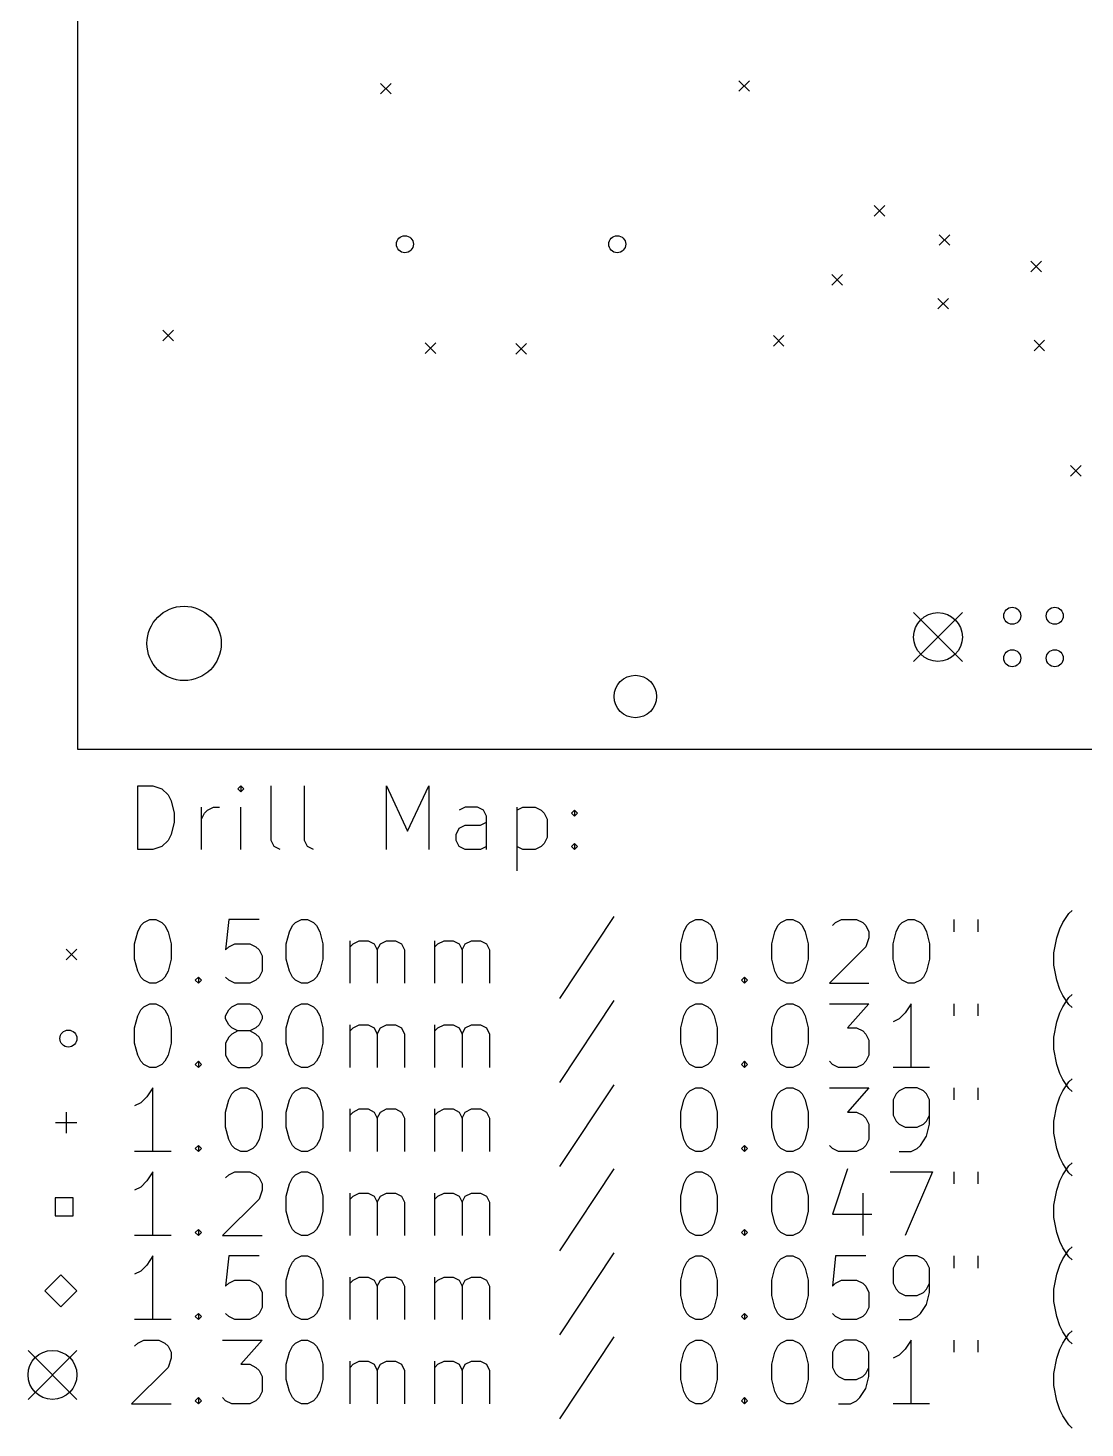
# Model space of a CAD drawing. Extents: x 31 to 133, y -167 to -35.
# Drawn here: x 30.9 to 80.7, y -167 to -101.1 of the extents above; entities that cross this region are included whole.
import ezdxf

# ---------------------------------------------------------------- set-up
doc = ezdxf.new("R2010")
doc.units = 0
doc.layers.add('BLACK', color=7, linetype='CONTINUOUS')

msp = doc.modelspace()

# ---------------------------------------------------------------- linework, layer by layer
at = {"layer": 'BLACK', "linetype": 'CONTINUOUS'}
for p, q in [((33.298, -135.05), (33.298, -35.05)), ((47.548, -103.675), (48.048, -104.175)), ((48.048, -103.675), (47.548, -104.175)), ((64.423, -103.55), (64.923, -104.05)), ((64.923, -103.55), (64.423, -104.05)), ((70.798, -109.425), (71.298, -109.925)), ((71.298, -109.425), (70.798, -109.925)), ((73.861, -110.803), (74.361, -111.303)), ((74.361, -110.803), (73.861, -111.303)), ((78.173, -112.05), (78.673, -112.55)), ((78.673, -112.05), (78.173, -112.55)), ((68.798, -112.675), (69.298, -113.175)), ((69.298, -112.675), (68.798, -113.175)), ((73.798, -113.8), (74.298, -114.3)), ((74.298, -113.8), (73.798, -114.3)), ((37.298, -115.3), (37.798, -115.8)), ((37.798, -115.3), (37.298, -115.8)), ((49.648, -115.9), (50.148, -116.4)), ((50.148, -115.9), (49.648, -116.4)), ((53.923, -115.925), (54.423, -116.425)), ((54.423, -115.925), (53.923, -116.425)), ((66.048, -115.55), (66.548, -116.05)), ((66.548, -115.55), (66.048, -116.05)), ((78.323, -115.775), (78.823, -116.275)), ((78.823, -115.775), (78.323, -116.275)), ((80.048, -121.675), (80.548, -122.175)), ((80.548, -121.675), (80.048, -122.175)), ((72.648, -128.6), (74.948, -130.9)), ((74.948, -128.6), (72.648, -130.9)), ((133.298, -135.05), (33.298, -135.05)), ((36.1123, -139.757), (36.1123, -136.757)), ((36.1123, -136.757), (36.8266, -136.757)), ((36.8266, -136.757), (37.2551, -136.9)), ((37.2551, -136.9), (37.5409, -137.186)), ((40.9694, -136.757), (40.8266, -136.9)), ((40.8266, -136.9), (40.9694, -137.043)), ((41.1123, -136.9), (40.9694, -136.757)), ((40.9694, -136.757), (40.9694, -137.043)), ((40.9694, -137.043), (41.1123, -136.9)), ((42.398, -139.329), (42.398, -136.757)), ((43.9694, -139.329), (43.9694, -136.757)), ((47.8266, -139.757), (47.8266, -136.757)), ((47.8266, -136.757), (48.8266, -138.9)), ((48.8266, -138.9), (49.8266, -136.757)), ((49.8266, -136.757), (49.8266, -139.757)), ((37.5409, -137.186), (37.6837, -137.471)), ((37.6837, -137.471), (37.8266, -138.043)), ((39.1123, -139.757), (39.1123, -137.757)), ((39.398, -137.9), (39.6837, -137.757)), ((39.6837, -137.757), (39.9694, -137.757)), ((40.9694, -139.757), (40.9694, -137.757)), ((51.5409, -137.757), (51.2551, -137.9)), ((52.1123, -137.757), (51.5409, -137.757)), ((52.398, -137.9), (52.1123, -137.757)), ((53.9694, -137.757), (53.9694, -140.757)), ((53.9694, -137.9), (54.2551, -137.757)), ((54.2551, -137.757), (54.8266, -137.757)), ((54.8266, -137.757), (55.1123, -137.9)), ((37.8266, -138.043), (37.8266, -138.471)), ((39.1123, -138.329), (39.2551, -138.043)), ((39.2551, -138.043), (39.398, -137.9)), ((52.5409, -138.186), (52.398, -137.9)), ((52.5409, -139.757), (52.5409, -138.186)), ((55.1123, -137.9), (55.2551, -138.043)), ((55.2551, -138.043), (55.398, -138.329)), ((55.398, -138.329), (55.398, -139.186)), ((56.5409, -138.043), (56.6837, -137.9)), ((56.6837, -138.186), (56.5409, -138.043)), ((56.6837, -137.9), (56.8266, -138.043)), ((56.6837, -137.9), (56.6837, -138.186)), ((56.8266, -138.043), (56.6837, -138.186)), ((37.6837, -139.043), (37.5409, -139.329)), ((37.8266, -138.471), (37.6837, -139.043)), ((51.1123, -139.043), (51.2551, -138.757)), ((51.1123, -139.329), (51.1123, -139.043)), ((51.2551, -138.757), (51.5409, -138.614)), ((51.5409, -138.614), (52.2551, -138.614)), ((52.2551, -138.614), (52.5409, -138.471)), ((36.8266, -139.757), (36.1123, -139.757)), ((37.2551, -139.614), (36.8266, -139.757)), ((37.5409, -139.329), (37.2551, -139.614)), ((42.5409, -139.614), (42.398, -139.329)), ((42.8266, -139.757), (42.5409, -139.614)), ((44.1123, -139.614), (43.9694, -139.329)), ((44.398, -139.757), (44.1123, -139.614)), ((51.2551, -139.614), (51.1123, -139.329)), ((51.5409, -139.757), (51.2551, -139.614)), ((52.2551, -139.757), (51.5409, -139.757)), ((52.5409, -139.614), (52.2551, -139.757)), ((54.2551, -139.757), (53.9694, -139.614)), ((54.8266, -139.757), (54.2551, -139.757)), ((55.1123, -139.614), (54.8266, -139.757)), ((55.2551, -139.471), (55.1123, -139.614)), ((55.398, -139.186), (55.2551, -139.471)), ((56.5409, -139.614), (56.6837, -139.471)), ((56.6837, -139.757), (56.5409, -139.614)), ((56.6837, -139.471), (56.8266, -139.614)), ((56.6837, -139.471), (56.6837, -139.757)), ((56.8266, -139.614), (56.6837, -139.757)), ((36.398, -143.2), (36.6837, -143.057)), ((36.6837, -143.057), (36.9694, -143.057)), ((36.9694, -143.057), (37.2551, -143.2)), ((40.398, -143.057), (40.2551, -144.486)), ((41.8266, -143.057), (40.398, -143.057)), ((43.5409, -143.2), (43.8266, -143.057)), ((43.8266, -143.057), (44.1123, -143.057)), ((44.1123, -143.057), (44.398, -143.2)), ((58.5409, -142.914), (55.9694, -146.771)), ((62.1123, -143.2), (62.398, -143.057)), ((62.398, -143.057), (62.6837, -143.057)), ((62.6837, -143.057), (62.9694, -143.2)), ((66.398, -143.2), (66.6837, -143.057)), ((66.6837, -143.057), (66.9694, -143.057)), ((66.9694, -143.057), (67.2551, -143.2)), ((68.9694, -143.2), (69.2551, -143.057)), ((69.2551, -143.057), (69.9694, -143.057)), ((69.9694, -143.057), (70.2551, -143.2)), ((72.1123, -143.2), (72.398, -143.057)), ((72.398, -143.057), (72.6837, -143.057)), ((72.6837, -143.057), (72.9694, -143.2)), ((74.5409, -143.057), (74.5409, -143.629)), ((75.6837, -143.057), (75.6837, -143.629)), ((79.6837, -143.2), (79.9694, -142.771)), ((79.9694, -142.771), (80.1123, -142.629)), ((35.9694, -144.2), (36.1123, -143.629)), ((36.1123, -143.629), (36.2551, -143.343)), ((36.2551, -143.343), (36.398, -143.2)), ((37.2551, -143.2), (37.398, -143.343)), ((37.398, -143.343), (37.5409, -143.629)), ((37.5409, -143.629), (37.6837, -144.2)), ((43.1123, -144.2), (43.2551, -143.629)), ((43.2551, -143.629), (43.398, -143.343)), ((43.398, -143.343), (43.5409, -143.2)), ((44.398, -143.2), (44.5409, -143.343)), ((44.5409, -143.343), (44.6837, -143.629)), ((44.6837, -143.629), (44.8266, -144.2)), ((61.6837, -144.2), (61.8266, -143.629)), ((61.8266, -143.629), (61.9694, -143.343)), ((61.9694, -143.343), (62.1123, -143.2)), ((62.9694, -143.2), (63.1123, -143.343)), ((63.1123, -143.343), (63.2551, -143.629)), ((63.2551, -143.629), (63.398, -144.2)), ((65.9694, -144.2), (66.1123, -143.629)), ((66.1123, -143.629), (66.2551, -143.343)), ((66.2551, -143.343), (66.398, -143.2)), ((67.2551, -143.2), (67.398, -143.343)), ((67.398, -143.343), (67.5409, -143.629)), ((67.5409, -143.629), (67.6837, -144.2)), ((68.8266, -143.343), (68.9694, -143.2)), ((70.2551, -143.2), (70.398, -143.343)), ((70.398, -143.343), (70.5409, -143.629)), ((70.5409, -143.629), (70.5409, -143.914)), ((71.6837, -144.2), (71.8266, -143.629)), ((71.8266, -143.629), (71.9694, -143.343)), ((71.9694, -143.343), (72.1123, -143.2)), ((72.9694, -143.2), (73.1123, -143.343)), ((73.1123, -143.343), (73.2551, -143.629)), ((73.2551, -143.629), (73.398, -144.2)), ((79.398, -143.914), (79.5409, -143.486)), ((79.5409, -143.486), (79.6837, -143.2)), ((35.9694, -144.914), (35.9694, -144.2)), ((37.6837, -144.2), (37.6837, -144.914)), ((40.2551, -144.486), (40.398, -144.343)), ((40.398, -144.343), (40.6837, -144.2)), ((40.6837, -144.2), (41.398, -144.2)), ((41.398, -144.2), (41.6837, -144.343)), ((41.6837, -144.343), (41.8266, -144.486)), ((43.1123, -144.914), (43.1123, -144.2)), ((44.8266, -144.2), (44.8266, -144.914)), ((46.1123, -146.057), (46.1123, -144.057)), ((46.1123, -144.343), (46.2551, -144.2)), ((46.2551, -144.2), (46.5409, -144.057)), ((46.5409, -144.057), (46.9694, -144.057)), ((46.9694, -144.057), (47.2551, -144.2)), ((47.2551, -144.2), (47.398, -144.486)), ((47.398, -144.486), (47.5409, -144.2)), ((47.5409, -144.2), (47.8266, -144.057)), ((47.8266, -144.057), (48.2551, -144.057)), ((48.2551, -144.057), (48.5409, -144.2)), ((48.5409, -144.2), (48.6837, -144.486)), ((50.1123, -146.057), (50.1123, -144.057)), ((50.1123, -144.343), (50.2551, -144.2)), ((50.2551, -144.2), (50.5409, -144.057)), ((50.5409, -144.057), (50.9694, -144.057)), ((50.9694, -144.057), (51.2551, -144.2)), ((51.2551, -144.2), (51.398, -144.486)), ((51.398, -144.486), (51.5409, -144.2)), ((51.5409, -144.2), (51.8266, -144.057)), ((51.8266, -144.057), (52.2551, -144.057)), ((52.2551, -144.057), (52.5409, -144.2)), ((52.5409, -144.2), (52.6837, -144.486)), ((61.6837, -144.914), (61.6837, -144.2)), ((63.398, -144.2), (63.398, -144.914)), ((65.9694, -144.914), (65.9694, -144.2)), ((67.6837, -144.2), (67.6837, -144.914)), ((70.398, -144.343), (68.6837, -146.057)), ((70.5409, -143.914), (70.398, -144.343)), ((71.6837, -144.914), (71.6837, -144.2)), ((73.398, -144.2), (73.398, -144.914)), ((79.2551, -144.629), (79.398, -143.914)), ((32.748, -144.45), (33.248, -144.95)), ((33.248, -144.45), (32.748, -144.95)), ((36.1123, -145.486), (35.9694, -144.914)), ((37.6837, -144.914), (37.5409, -145.486)), ((41.8266, -144.486), (41.9694, -144.771)), ((41.9694, -144.771), (41.9694, -145.486)), ((43.2551, -145.486), (43.1123, -144.914)), ((44.8266, -144.914), (44.6837, -145.486)), ((47.398, -144.486), (47.398, -146.057)), ((48.6837, -144.486), (48.6837, -146.057)), ((51.398, -144.486), (51.398, -146.057)), ((52.6837, -144.486), (52.6837, -146.057)), ((61.8266, -145.486), (61.6837, -144.914)), ((63.398, -144.914), (63.2551, -145.486)), ((66.1123, -145.486), (65.9694, -144.914)), ((67.6837, -144.914), (67.5409, -145.486)), ((71.8266, -145.486), (71.6837, -144.914)), ((73.398, -144.914), (73.2551, -145.486)), ((79.2551, -145.2), (79.2551, -144.629)), ((36.2551, -145.771), (36.1123, -145.486)), ((37.5409, -145.486), (37.398, -145.771)), ((41.9694, -145.486), (41.8266, -145.771)), ((43.398, -145.771), (43.2551, -145.486)), ((44.6837, -145.486), (44.5409, -145.771)), ((61.9694, -145.771), (61.8266, -145.486)), ((63.2551, -145.486), (63.1123, -145.771)), ((66.2551, -145.771), (66.1123, -145.486)), ((67.5409, -145.486), (67.398, -145.771)), ((71.9694, -145.771), (71.8266, -145.486)), ((73.2551, -145.486), (73.1123, -145.771)), ((79.398, -145.914), (79.2551, -145.2)), ((36.398, -145.914), (36.2551, -145.771)), ((36.6837, -146.057), (36.398, -145.914)), ((36.9694, -146.057), (36.6837, -146.057)), ((37.2551, -145.914), (36.9694, -146.057)), ((37.398, -145.771), (37.2551, -145.914)), ((38.8266, -145.914), (38.9694, -145.771)), ((38.9694, -146.057), (38.8266, -145.914)), ((38.9694, -145.771), (39.1123, -145.914)), ((38.9694, -145.771), (38.9694, -146.057)), ((39.1123, -145.914), (38.9694, -146.057)), ((40.398, -145.914), (40.2551, -145.771)), ((40.6837, -146.057), (40.398, -145.914)), ((41.398, -146.057), (40.6837, -146.057)), ((41.6837, -145.914), (41.398, -146.057)), ((41.8266, -145.771), (41.6837, -145.914)), ((43.5409, -145.914), (43.398, -145.771)), ((43.8266, -146.057), (43.5409, -145.914)), ((44.1123, -146.057), (43.8266, -146.057)), ((44.398, -145.914), (44.1123, -146.057)), ((44.5409, -145.771), (44.398, -145.914)), ((62.1123, -145.914), (61.9694, -145.771)), ((62.398, -146.057), (62.1123, -145.914)), ((62.6837, -146.057), (62.398, -146.057)), ((62.9694, -145.914), (62.6837, -146.057)), ((63.1123, -145.771), (62.9694, -145.914)), ((64.5409, -145.914), (64.6837, -145.771)), ((64.6837, -146.057), (64.5409, -145.914)), ((64.6837, -145.771), (64.8266, -145.914)), ((64.6837, -145.771), (64.6837, -146.057)), ((64.8266, -145.914), (64.6837, -146.057)), ((66.398, -145.914), (66.2551, -145.771)), ((66.6837, -146.057), (66.398, -145.914)), ((66.9694, -146.057), (66.6837, -146.057)), ((67.2551, -145.914), (66.9694, -146.057)), ((67.398, -145.771), (67.2551, -145.914)), ((68.6837, -146.057), (70.5409, -146.057)), ((72.1123, -145.914), (71.9694, -145.771)), ((72.398, -146.057), (72.1123, -145.914)), ((72.6837, -146.057), (72.398, -146.057)), ((72.9694, -145.914), (72.6837, -146.057)), ((73.1123, -145.771), (72.9694, -145.914)), ((79.5409, -146.343), (79.398, -145.914)), ((79.6837, -146.629), (79.5409, -146.343)), ((36.398, -147.16), (36.6837, -147.017)), ((36.6837, -147.017), (36.9694, -147.017)), ((36.9694, -147.017), (37.2551, -147.16)), ((40.5409, -147.16), (40.8266, -147.017)), ((40.8266, -147.017), (41.398, -147.017)), ((41.398, -147.017), (41.6837, -147.16)), ((43.5409, -147.16), (43.8266, -147.017)), ((43.8266, -147.017), (44.1123, -147.017)), ((44.1123, -147.017), (44.398, -147.16)), ((58.5409, -146.874), (55.9694, -150.731)), ((62.1123, -147.16), (62.398, -147.017)), ((62.398, -147.017), (62.6837, -147.017)), ((62.6837, -147.017), (62.9694, -147.16)), ((66.398, -147.16), (66.6837, -147.017)), ((66.6837, -147.017), (66.9694, -147.017)), ((66.9694, -147.017), (67.2551, -147.16)), ((68.6837, -147.017), (70.5409, -147.017)), ((70.5409, -147.017), (69.5409, -148.16)), ((72.5409, -147.017), (72.2551, -147.446)), ((72.5409, -150.017), (72.5409, -147.017)), ((74.5409, -147.017), (74.5409, -147.589)), ((75.6837, -147.017), (75.6837, -147.589)), ((79.9694, -147.057), (79.6837, -146.629)), ((79.6837, -147.16), (79.9694, -146.731)), ((79.9694, -146.731), (80.1123, -146.589)), ((35.9694, -148.16), (36.1123, -147.589)), ((36.1123, -147.589), (36.2551, -147.303)), ((36.2551, -147.303), (36.398, -147.16)), ((37.2551, -147.16), (37.398, -147.303)), ((37.398, -147.303), (37.5409, -147.589)), ((37.5409, -147.589), (37.6837, -148.16)), ((40.2551, -147.589), (40.398, -147.303)), ((40.2551, -147.731), (40.2551, -147.589)), ((40.398, -147.303), (40.5409, -147.16)), ((41.6837, -147.16), (41.8266, -147.303)), ((41.8266, -147.303), (41.9694, -147.589)), ((41.9694, -147.589), (41.9694, -147.731)), ((43.1123, -148.16), (43.2551, -147.589)), ((43.2551, -147.589), (43.398, -147.303)), ((43.398, -147.303), (43.5409, -147.16)), ((44.398, -147.16), (44.5409, -147.303)), ((44.5409, -147.303), (44.6837, -147.589)), ((44.6837, -147.589), (44.8266, -148.16)), ((61.6837, -148.16), (61.8266, -147.589)), ((61.8266, -147.589), (61.9694, -147.303)), ((61.9694, -147.303), (62.1123, -147.16)), ((62.9694, -147.16), (63.1123, -147.303)), ((63.1123, -147.303), (63.2551, -147.589)), ((63.2551, -147.589), (63.398, -148.16)), ((65.9694, -148.16), (66.1123, -147.589)), ((66.1123, -147.589), (66.2551, -147.303)), ((66.2551, -147.303), (66.398, -147.16)), ((67.2551, -147.16), (67.398, -147.303)), ((67.398, -147.303), (67.5409, -147.589)), ((67.5409, -147.589), (67.6837, -148.16)), ((72.2551, -147.446), (71.9694, -147.731)), ((79.398, -147.874), (79.5409, -147.446)), ((79.5409, -147.446), (79.6837, -147.16)), ((80.1123, -147.2), (79.9694, -147.057)), ((35.9694, -148.874), (35.9694, -148.16)), ((37.6837, -148.16), (37.6837, -148.874)), ((40.398, -148.017), (40.2551, -147.731)), ((40.5409, -148.16), (40.398, -148.017)), ((40.8266, -148.303), (40.5409, -148.16)), ((40.8266, -148.303), (40.5409, -148.446)), ((41.398, -148.303), (40.8266, -148.303)), ((41.6837, -148.16), (41.398, -148.303)), ((41.6837, -148.446), (41.398, -148.303)), ((41.8266, -148.017), (41.6837, -148.16)), ((41.9694, -147.731), (41.8266, -148.017)), ((43.1123, -148.874), (43.1123, -148.16)), ((44.8266, -148.16), (44.8266, -148.874)), ((46.1123, -150.017), (46.1123, -148.017)), ((46.1123, -148.303), (46.2551, -148.16)), ((46.2551, -148.16), (46.5409, -148.017)), ((46.5409, -148.017), (46.9694, -148.017)), ((46.9694, -148.017), (47.2551, -148.16)), ((47.2551, -148.16), (47.398, -148.446)), ((47.398, -148.446), (47.5409, -148.16)), ((47.5409, -148.16), (47.8266, -148.017)), ((47.8266, -148.017), (48.2551, -148.017)), ((48.2551, -148.017), (48.5409, -148.16)), ((48.5409, -148.16), (48.6837, -148.446)), ((50.1123, -150.017), (50.1123, -148.017)), ((50.1123, -148.303), (50.2551, -148.16)), ((50.2551, -148.16), (50.5409, -148.017)), ((50.5409, -148.017), (50.9694, -148.017)), ((50.9694, -148.017), (51.2551, -148.16)), ((51.2551, -148.16), (51.398, -148.446)), ((51.398, -148.446), (51.5409, -148.16)), ((51.5409, -148.16), (51.8266, -148.017)), ((51.8266, -148.017), (52.2551, -148.017)), ((52.2551, -148.017), (52.5409, -148.16)), ((52.5409, -148.16), (52.6837, -148.446)), ((61.6837, -148.874), (61.6837, -148.16)), ((63.398, -148.16), (63.398, -148.874)), ((65.9694, -148.874), (65.9694, -148.16)), ((67.6837, -148.16), (67.6837, -148.874)), ((69.5409, -148.16), (69.9694, -148.16)), ((69.9694, -148.16), (70.2551, -148.303)), ((70.2551, -148.303), (70.398, -148.446)), ((71.9694, -147.731), (71.6837, -147.874)), ((79.2551, -148.589), (79.398, -147.874)), ((36.1123, -149.446), (35.9694, -148.874)), ((37.6837, -148.874), (37.5409, -149.446)), ((40.398, -148.589), (40.2551, -148.874)), ((40.2551, -148.874), (40.2551, -149.446)), ((40.5409, -148.446), (40.398, -148.589)), ((41.8266, -148.589), (41.6837, -148.446)), ((41.9694, -148.874), (41.8266, -148.589)), ((41.9694, -149.446), (41.9694, -148.874)), ((43.2551, -149.446), (43.1123, -148.874)), ((44.8266, -148.874), (44.6837, -149.446)), ((47.398, -148.446), (47.398, -150.017)), ((48.6837, -148.446), (48.6837, -150.017)), ((51.398, -148.446), (51.398, -150.017)), ((52.6837, -148.446), (52.6837, -150.017)), ((61.8266, -149.446), (61.6837, -148.874)), ((63.398, -148.874), (63.2551, -149.446)), ((66.1123, -149.446), (65.9694, -148.874)), ((67.6837, -148.874), (67.5409, -149.446)), ((70.398, -148.446), (70.5409, -148.731)), ((70.5409, -148.731), (70.5409, -149.446)), ((79.2551, -149.16), (79.2551, -148.589)), ((36.2551, -149.731), (36.1123, -149.446)), ((37.5409, -149.446), (37.398, -149.731)), ((40.2551, -149.446), (40.398, -149.731)), ((41.8266, -149.731), (41.9694, -149.446)), ((43.398, -149.731), (43.2551, -149.446)), ((44.6837, -149.446), (44.5409, -149.731)), ((61.9694, -149.731), (61.8266, -149.446)), ((63.2551, -149.446), (63.1123, -149.731)), ((66.2551, -149.731), (66.1123, -149.446)), ((67.5409, -149.446), (67.398, -149.731)), ((70.5409, -149.446), (70.398, -149.731)), ((79.398, -149.874), (79.2551, -149.16)), ((36.398, -149.874), (36.2551, -149.731)), ((36.6837, -150.017), (36.398, -149.874)), ((36.9694, -150.017), (36.6837, -150.017)), ((37.2551, -149.874), (36.9694, -150.017)), ((37.398, -149.731), (37.2551, -149.874)), ((38.8266, -149.874), (38.9694, -149.731)), ((38.9694, -150.017), (38.8266, -149.874)), ((38.9694, -149.731), (39.1123, -149.874)), ((38.9694, -149.731), (38.9694, -150.017)), ((39.1123, -149.874), (38.9694, -150.017)), ((40.398, -149.731), (40.5409, -149.874)), ((40.5409, -149.874), (40.8266, -150.017)), ((40.8266, -150.017), (41.398, -150.017)), ((41.398, -150.017), (41.6837, -149.874)), ((41.6837, -149.874), (41.8266, -149.731)), ((43.5409, -149.874), (43.398, -149.731)), ((43.8266, -150.017), (43.5409, -149.874)), ((44.1123, -150.017), (43.8266, -150.017)), ((44.398, -149.874), (44.1123, -150.017)), ((44.5409, -149.731), (44.398, -149.874)), ((62.1123, -149.874), (61.9694, -149.731)), ((62.398, -150.017), (62.1123, -149.874)), ((62.6837, -150.017), (62.398, -150.017)), ((62.9694, -149.874), (62.6837, -150.017)), ((63.1123, -149.731), (62.9694, -149.874)), ((64.5409, -149.874), (64.6837, -149.731)), ((64.6837, -150.017), (64.5409, -149.874)), ((64.6837, -149.731), (64.8266, -149.874)), ((64.6837, -149.731), (64.6837, -150.017)), ((64.8266, -149.874), (64.6837, -150.017)), ((66.398, -149.874), (66.2551, -149.731)), ((66.6837, -150.017), (66.398, -149.874)), ((66.9694, -150.017), (66.6837, -150.017)), ((67.2551, -149.874), (66.9694, -150.017)), ((67.398, -149.731), (67.2551, -149.874)), ((68.8266, -149.874), (68.6837, -149.731)), ((69.1123, -150.017), (68.8266, -149.874)), ((69.9694, -150.017), (69.1123, -150.017)), ((70.2551, -149.874), (69.9694, -150.017)), ((70.398, -149.731), (70.2551, -149.874)), ((73.398, -150.017), (71.6837, -150.017)), ((79.5409, -150.303), (79.398, -149.874)), ((79.6837, -150.589), (79.5409, -150.303)), ((36.8266, -150.977), (36.5409, -151.406)), ((36.8266, -153.977), (36.8266, -150.977)), ((40.6837, -151.12), (40.9694, -150.977)), ((40.9694, -150.977), (41.2551, -150.977)), ((41.2551, -150.977), (41.5409, -151.12)), ((43.5409, -151.12), (43.8266, -150.977)), ((43.8266, -150.977), (44.1123, -150.977)), ((44.1123, -150.977), (44.398, -151.12)), ((58.5409, -150.834), (55.9694, -154.691)), ((62.1123, -151.12), (62.398, -150.977)), ((62.398, -150.977), (62.6837, -150.977)), ((62.6837, -150.977), (62.9694, -151.12)), ((66.398, -151.12), (66.6837, -150.977)), ((66.6837, -150.977), (66.9694, -150.977)), ((66.9694, -150.977), (67.2551, -151.12)), ((68.6837, -150.977), (70.5409, -150.977)), ((70.5409, -150.977), (69.5409, -152.12)), ((72.2551, -150.977), (71.9694, -151.12)), ((72.8266, -150.977), (72.2551, -150.977)), ((73.1123, -151.12), (72.8266, -150.977)), ((74.5409, -150.977), (74.5409, -151.549)), ((75.6837, -150.977), (75.6837, -151.549)), ((79.9694, -151.017), (79.6837, -150.589)), ((79.6837, -151.12), (79.9694, -150.691)), ((79.9694, -150.691), (80.1123, -150.549)), ((36.5409, -151.406), (36.2551, -151.691)), ((40.2551, -152.12), (40.398, -151.549)), ((40.398, -151.549), (40.5409, -151.263)), ((40.5409, -151.263), (40.6837, -151.12)), ((41.5409, -151.12), (41.6837, -151.263)), ((41.6837, -151.263), (41.8266, -151.549)), ((41.8266, -151.549), (41.9694, -152.12)), ((43.1123, -152.12), (43.2551, -151.549)), ((43.2551, -151.549), (43.398, -151.263)), ((43.398, -151.263), (43.5409, -151.12)), ((44.398, -151.12), (44.5409, -151.263)), ((44.5409, -151.263), (44.6837, -151.549)), ((44.6837, -151.549), (44.8266, -152.12)), ((61.6837, -152.12), (61.8266, -151.549)), ((61.8266, -151.549), (61.9694, -151.263)), ((61.9694, -151.263), (62.1123, -151.12)), ((62.9694, -151.12), (63.1123, -151.263)), ((63.1123, -151.263), (63.2551, -151.549)), ((63.2551, -151.549), (63.398, -152.12)), ((65.9694, -152.12), (66.1123, -151.549)), ((66.1123, -151.549), (66.2551, -151.263)), ((66.2551, -151.263), (66.398, -151.12)), ((67.2551, -151.12), (67.398, -151.263)), ((67.398, -151.263), (67.5409, -151.549)), ((67.5409, -151.549), (67.6837, -152.12)), ((71.8266, -151.263), (71.6837, -151.549)), ((71.6837, -151.549), (71.6837, -152.263)), ((71.9694, -151.12), (71.8266, -151.263)), ((73.2551, -151.263), (73.1123, -151.12)), ((73.398, -151.549), (73.2551, -151.263)), ((73.398, -152.691), (73.398, -151.549)), ((79.398, -151.834), (79.5409, -151.406)), ((79.5409, -151.406), (79.6837, -151.12)), ((80.1123, -151.16), (79.9694, -151.017)), ((32.748, -152.12), (32.748, -153.12)), ((36.2551, -151.691), (35.9694, -151.834)), ((40.2551, -152.834), (40.2551, -152.12)), ((41.9694, -152.12), (41.9694, -152.834)), ((43.1123, -152.834), (43.1123, -152.12)), ((44.8266, -152.12), (44.8266, -152.834)), ((46.1123, -153.977), (46.1123, -151.977)), ((46.1123, -152.263), (46.2551, -152.12)), ((46.2551, -152.12), (46.5409, -151.977)), ((46.5409, -151.977), (46.9694, -151.977)), ((46.9694, -151.977), (47.2551, -152.12)), ((47.2551, -152.12), (47.398, -152.406)), ((47.398, -152.406), (47.5409, -152.12)), ((47.5409, -152.12), (47.8266, -151.977)), ((47.8266, -151.977), (48.2551, -151.977)), ((48.2551, -151.977), (48.5409, -152.12)), ((48.5409, -152.12), (48.6837, -152.406)), ((50.1123, -153.977), (50.1123, -151.977)), ((50.1123, -152.263), (50.2551, -152.12)), ((50.2551, -152.12), (50.5409, -151.977)), ((50.5409, -151.977), (50.9694, -151.977)), ((50.9694, -151.977), (51.2551, -152.12)), ((51.2551, -152.12), (51.398, -152.406)), ((51.398, -152.406), (51.5409, -152.12)), ((51.5409, -152.12), (51.8266, -151.977)), ((51.8266, -151.977), (52.2551, -151.977)), ((52.2551, -151.977), (52.5409, -152.12)), ((52.5409, -152.12), (52.6837, -152.406)), ((61.6837, -152.834), (61.6837, -152.12)), ((63.398, -152.12), (63.398, -152.834)), ((65.9694, -152.834), (65.9694, -152.12)), ((67.6837, -152.12), (67.6837, -152.834)), ((69.5409, -152.12), (69.9694, -152.12)), ((69.9694, -152.12), (70.2551, -152.263)), ((70.2551, -152.263), (70.398, -152.406)), ((71.6837, -152.263), (71.8266, -152.549)), ((73.2551, -152.549), (73.398, -152.263)), ((79.2551, -152.549), (79.398, -151.834)), ((32.248, -152.62), (33.248, -152.62)), ((40.398, -153.406), (40.2551, -152.834)), ((41.9694, -152.834), (41.8266, -153.406)), ((43.2551, -153.406), (43.1123, -152.834)), ((44.8266, -152.834), (44.6837, -153.406)), ((47.398, -152.406), (47.398, -153.977)), ((48.6837, -152.406), (48.6837, -153.977)), ((51.398, -152.406), (51.398, -153.977)), ((52.6837, -152.406), (52.6837, -153.977)), ((61.8266, -153.406), (61.6837, -152.834)), ((63.398, -152.834), (63.2551, -153.406)), ((66.1123, -153.406), (65.9694, -152.834)), ((67.6837, -152.834), (67.5409, -153.406)), ((70.398, -152.406), (70.5409, -152.691)), ((70.5409, -152.691), (70.5409, -153.406)), ((71.8266, -152.549), (71.9694, -152.691)), ((71.9694, -152.691), (72.2551, -152.834)), ((72.2551, -152.834), (72.8266, -152.834)), ((72.8266, -152.834), (73.1123, -152.691)), ((73.1123, -152.691), (73.2551, -152.549)), ((73.2551, -153.263), (73.398, -152.691)), ((79.2551, -153.12), (79.2551, -152.549)), ((40.5409, -153.691), (40.398, -153.406)), ((41.8266, -153.406), (41.6837, -153.691)), ((43.398, -153.691), (43.2551, -153.406)), ((44.6837, -153.406), (44.5409, -153.691)), ((61.9694, -153.691), (61.8266, -153.406)), ((63.2551, -153.406), (63.1123, -153.691)), ((66.2551, -153.691), (66.1123, -153.406)), ((67.5409, -153.406), (67.398, -153.691)), ((70.5409, -153.406), (70.398, -153.691)), ((72.9694, -153.691), (73.2551, -153.263)), ((79.398, -153.834), (79.2551, -153.12)), ((37.6837, -153.977), (35.9694, -153.977)), ((38.8266, -153.834), (38.9694, -153.691)), ((38.9694, -153.977), (38.8266, -153.834)), ((38.9694, -153.691), (39.1123, -153.834)), ((38.9694, -153.691), (38.9694, -153.977)), ((39.1123, -153.834), (38.9694, -153.977)), ((40.6837, -153.834), (40.5409, -153.691)), ((40.9694, -153.977), (40.6837, -153.834)), ((41.2551, -153.977), (40.9694, -153.977)), ((41.5409, -153.834), (41.2551, -153.977)), ((41.6837, -153.691), (41.5409, -153.834)), ((43.5409, -153.834), (43.398, -153.691)), ((43.8266, -153.977), (43.5409, -153.834)), ((44.1123, -153.977), (43.8266, -153.977)), ((44.398, -153.834), (44.1123, -153.977)), ((44.5409, -153.691), (44.398, -153.834)), ((62.1123, -153.834), (61.9694, -153.691)), ((62.398, -153.977), (62.1123, -153.834)), ((62.6837, -153.977), (62.398, -153.977)), ((62.9694, -153.834), (62.6837, -153.977)), ((63.1123, -153.691), (62.9694, -153.834)), ((64.5409, -153.834), (64.6837, -153.691)), ((64.6837, -153.977), (64.5409, -153.834)), ((64.6837, -153.691), (64.8266, -153.834)), ((64.6837, -153.691), (64.6837, -153.977)), ((64.8266, -153.834), (64.6837, -153.977)), ((66.398, -153.834), (66.2551, -153.691)), ((66.6837, -153.977), (66.398, -153.834)), ((66.9694, -153.977), (66.6837, -153.977)), ((67.2551, -153.834), (66.9694, -153.977)), ((67.398, -153.691), (67.2551, -153.834)), ((68.8266, -153.834), (68.6837, -153.691)), ((69.1123, -153.977), (68.8266, -153.834)), ((69.9694, -153.977), (69.1123, -153.977)), ((70.2551, -153.834), (69.9694, -153.977)), ((70.398, -153.691), (70.2551, -153.834)), ((71.9694, -153.977), (72.5409, -153.977)), ((72.5409, -153.977), (72.8266, -153.834)), ((72.8266, -153.834), (72.9694, -153.691)), ((79.5409, -154.263), (79.398, -153.834)), ((79.6837, -154.549), (79.5409, -154.263)), ((36.8266, -154.937), (36.5409, -155.366)), ((36.8266, -157.937), (36.8266, -154.937)), ((40.398, -155.08), (40.6837, -154.937)), ((40.6837, -154.937), (41.398, -154.937)), ((41.398, -154.937), (41.6837, -155.08)), ((43.5409, -155.08), (43.8266, -154.937)), ((43.8266, -154.937), (44.1123, -154.937)), ((44.1123, -154.937), (44.398, -155.08)), ((58.5409, -154.794), (55.9694, -158.651)), ((62.1123, -155.08), (62.398, -154.937)), ((62.398, -154.937), (62.6837, -154.937)), ((62.6837, -154.937), (62.9694, -155.08)), ((66.398, -155.08), (66.6837, -154.937)), ((66.6837, -154.937), (66.9694, -154.937)), ((66.9694, -154.937), (67.2551, -155.08)), ((69.5409, -154.794), (68.8266, -156.937)), ((71.5409, -154.937), (73.5409, -154.937)), ((73.5409, -154.937), (72.2551, -157.937)), ((74.5409, -154.937), (74.5409, -155.509)), ((75.6837, -154.937), (75.6837, -155.509)), ((79.9694, -154.977), (79.6837, -154.549)), ((79.6837, -155.08), (79.9694, -154.651)), ((79.9694, -154.651), (80.1123, -154.509)), ((36.5409, -155.366), (36.2551, -155.651)), ((40.2551, -155.223), (40.398, -155.08)), ((41.6837, -155.08), (41.8266, -155.223)), ((41.8266, -155.223), (41.9694, -155.509)), ((41.9694, -155.509), (41.9694, -155.794)), ((43.1123, -156.08), (43.2551, -155.509)), ((43.2551, -155.509), (43.398, -155.223)), ((43.398, -155.223), (43.5409, -155.08)), ((44.398, -155.08), (44.5409, -155.223)), ((44.5409, -155.223), (44.6837, -155.509)), ((44.6837, -155.509), (44.8266, -156.08)), ((61.6837, -156.08), (61.8266, -155.509)), ((61.8266, -155.509), (61.9694, -155.223)), ((61.9694, -155.223), (62.1123, -155.08)), ((62.9694, -155.08), (63.1123, -155.223)), ((63.1123, -155.223), (63.2551, -155.509)), ((63.2551, -155.509), (63.398, -156.08)), ((65.9694, -156.08), (66.1123, -155.509)), ((66.1123, -155.509), (66.2551, -155.223)), ((66.2551, -155.223), (66.398, -155.08)), ((67.2551, -155.08), (67.398, -155.223)), ((67.398, -155.223), (67.5409, -155.509)), ((67.5409, -155.509), (67.6837, -156.08)), ((79.398, -155.794), (79.5409, -155.366)), ((79.5409, -155.366), (79.6837, -155.08)), ((80.1123, -155.12), (79.9694, -154.977)), ((33.0723, -156.156), (32.2237, -156.156)), ((32.2237, -156.156), (32.2237, -157.004)), ((33.0723, -157.004), (33.0723, -156.156)), ((36.2551, -155.651), (35.9694, -155.794)), ((41.8266, -156.223), (40.1123, -157.937)), ((41.9694, -155.794), (41.8266, -156.223)), ((43.1123, -156.794), (43.1123, -156.08)), ((44.8266, -156.08), (44.8266, -156.794)), ((46.1123, -157.937), (46.1123, -155.937)), ((46.1123, -156.223), (46.2551, -156.08)), ((46.2551, -156.08), (46.5409, -155.937)), ((46.5409, -155.937), (46.9694, -155.937)), ((46.9694, -155.937), (47.2551, -156.08)), ((47.2551, -156.08), (47.398, -156.366)), ((47.398, -156.366), (47.5409, -156.08)), ((47.5409, -156.08), (47.8266, -155.937)), ((47.8266, -155.937), (48.2551, -155.937)), ((48.2551, -155.937), (48.5409, -156.08)), ((48.5409, -156.08), (48.6837, -156.366)), ((50.1123, -157.937), (50.1123, -155.937)), ((50.1123, -156.223), (50.2551, -156.08)), ((50.2551, -156.08), (50.5409, -155.937)), ((50.5409, -155.937), (50.9694, -155.937)), ((50.9694, -155.937), (51.2551, -156.08)), ((51.2551, -156.08), (51.398, -156.366)), ((51.398, -156.366), (51.5409, -156.08)), ((51.5409, -156.08), (51.8266, -155.937)), ((51.8266, -155.937), (52.2551, -155.937)), ((52.2551, -155.937), (52.5409, -156.08)), ((52.5409, -156.08), (52.6837, -156.366)), ((61.6837, -156.794), (61.6837, -156.08)), ((63.398, -156.08), (63.398, -156.794)), ((65.9694, -156.794), (65.9694, -156.08)), ((67.6837, -156.08), (67.6837, -156.794)), ((70.2551, -155.937), (70.2551, -157.937)), ((79.2551, -156.509), (79.398, -155.794)), ((43.2551, -157.366), (43.1123, -156.794)), ((44.8266, -156.794), (44.6837, -157.366)), ((47.398, -156.366), (47.398, -157.937)), ((48.6837, -156.366), (48.6837, -157.937)), ((51.398, -156.366), (51.398, -157.937)), ((52.6837, -156.366), (52.6837, -157.937)), ((61.8266, -157.366), (61.6837, -156.794)), ((63.398, -156.794), (63.2551, -157.366)), ((66.1123, -157.366), (65.9694, -156.794)), ((67.6837, -156.794), (67.5409, -157.366)), ((79.2551, -157.08), (79.2551, -156.509)), ((32.2237, -157.004), (33.0723, -157.004)), ((43.398, -157.651), (43.2551, -157.366)), ((44.6837, -157.366), (44.5409, -157.651)), ((61.9694, -157.651), (61.8266, -157.366)), ((63.2551, -157.366), (63.1123, -157.651)), ((66.2551, -157.651), (66.1123, -157.366)), ((67.5409, -157.366), (67.398, -157.651)), ((68.8266, -156.937), (70.6837, -156.937)), ((79.398, -157.794), (79.2551, -157.08)), ((37.6837, -157.937), (35.9694, -157.937)), ((38.8266, -157.794), (38.9694, -157.651)), ((38.9694, -157.937), (38.8266, -157.794)), ((38.9694, -157.651), (39.1123, -157.794)), ((38.9694, -157.651), (38.9694, -157.937)), ((39.1123, -157.794), (38.9694, -157.937)), ((40.1123, -157.937), (41.9694, -157.937)), ((43.5409, -157.794), (43.398, -157.651)), ((43.8266, -157.937), (43.5409, -157.794)), ((44.1123, -157.937), (43.8266, -157.937)), ((44.398, -157.794), (44.1123, -157.937)), ((44.5409, -157.651), (44.398, -157.794)), ((62.1123, -157.794), (61.9694, -157.651)), ((62.398, -157.937), (62.1123, -157.794)), ((62.6837, -157.937), (62.398, -157.937)), ((62.9694, -157.794), (62.6837, -157.937)), ((63.1123, -157.651), (62.9694, -157.794)), ((64.5409, -157.794), (64.6837, -157.651)), ((64.6837, -157.937), (64.5409, -157.794)), ((64.6837, -157.651), (64.8266, -157.794)), ((64.6837, -157.651), (64.6837, -157.937)), ((64.8266, -157.794), (64.6837, -157.937)), ((66.398, -157.794), (66.2551, -157.651)), ((66.6837, -157.937), (66.398, -157.794)), ((66.9694, -157.937), (66.6837, -157.937)), ((67.2551, -157.794), (66.9694, -157.937)), ((67.398, -157.651), (67.2551, -157.794)), ((79.5409, -158.223), (79.398, -157.794)), ((79.6837, -158.509), (79.5409, -158.223)), ((58.5409, -158.754), (55.9694, -162.611)), ((79.9694, -158.937), (79.6837, -158.509)), ((79.6837, -159.04), (79.9694, -158.611)), ((79.9694, -158.611), (80.1123, -158.469)), ((36.5409, -159.326), (36.2551, -159.611)), ((36.8266, -158.897), (36.5409, -159.326)), ((36.8266, -161.897), (36.8266, -158.897)), ((40.398, -158.897), (40.2551, -160.326)), ((41.8266, -158.897), (40.398, -158.897)), ((43.1123, -160.04), (43.2551, -159.469)), ((43.2551, -159.469), (43.398, -159.183)), ((43.398, -159.183), (43.5409, -159.04)), ((43.5409, -159.04), (43.8266, -158.897)), ((43.8266, -158.897), (44.1123, -158.897)), ((44.1123, -158.897), (44.398, -159.04)), ((44.398, -159.04), (44.5409, -159.183)), ((44.5409, -159.183), (44.6837, -159.469)), ((44.6837, -159.469), (44.8266, -160.04)), ((61.6837, -160.04), (61.8266, -159.469)), ((61.8266, -159.469), (61.9694, -159.183)), ((61.9694, -159.183), (62.1123, -159.04)), ((62.1123, -159.04), (62.398, -158.897)), ((62.398, -158.897), (62.6837, -158.897)), ((62.6837, -158.897), (62.9694, -159.04)), ((62.9694, -159.04), (63.1123, -159.183)), ((63.1123, -159.183), (63.2551, -159.469)), ((63.2551, -159.469), (63.398, -160.04)), ((65.9694, -160.04), (66.1123, -159.469)), ((66.1123, -159.469), (66.2551, -159.183)), ((66.2551, -159.183), (66.398, -159.04)), ((66.398, -159.04), (66.6837, -158.897)), ((66.6837, -158.897), (66.9694, -158.897)), ((66.9694, -158.897), (67.2551, -159.04)), ((67.2551, -159.04), (67.398, -159.183)), ((67.398, -159.183), (67.5409, -159.469)), ((67.5409, -159.469), (67.6837, -160.04)), ((68.9694, -158.897), (68.8266, -160.326)), ((70.398, -158.897), (68.9694, -158.897)), ((71.8266, -159.183), (71.6837, -159.469)), ((71.6837, -159.469), (71.6837, -160.183)), ((71.9694, -159.04), (71.8266, -159.183)), ((72.2551, -158.897), (71.9694, -159.04)), ((72.8266, -158.897), (72.2551, -158.897)), ((73.1123, -159.04), (72.8266, -158.897)), ((73.2551, -159.183), (73.1123, -159.04)), ((73.398, -159.469), (73.2551, -159.183)), ((73.398, -160.611), (73.398, -159.469)), ((74.5409, -158.897), (74.5409, -159.469)), ((75.6837, -158.897), (75.6837, -159.469)), ((79.398, -159.754), (79.5409, -159.326)), ((79.5409, -159.326), (79.6837, -159.04)), ((80.1123, -159.08), (79.9694, -158.937)), ((32.498, -159.79), (31.748, -160.54)), ((33.248, -160.54), (32.498, -159.79)), ((36.2551, -159.611), (35.9694, -159.754)), ((40.2551, -160.326), (40.398, -160.183)), ((40.398, -160.183), (40.6837, -160.04)), ((40.6837, -160.04), (41.398, -160.04)), ((41.398, -160.04), (41.6837, -160.183)), ((41.6837, -160.183), (41.8266, -160.326)), ((43.1123, -160.754), (43.1123, -160.04)), ((44.8266, -160.04), (44.8266, -160.754)), ((46.1123, -161.897), (46.1123, -159.897)), ((46.1123, -160.183), (46.2551, -160.04)), ((46.2551, -160.04), (46.5409, -159.897)), ((46.5409, -159.897), (46.9694, -159.897)), ((46.9694, -159.897), (47.2551, -160.04)), ((47.2551, -160.04), (47.398, -160.326)), ((47.398, -160.326), (47.5409, -160.04)), ((47.5409, -160.04), (47.8266, -159.897)), ((47.8266, -159.897), (48.2551, -159.897)), ((48.2551, -159.897), (48.5409, -160.04)), ((48.5409, -160.04), (48.6837, -160.326)), ((50.1123, -161.897), (50.1123, -159.897)), ((50.1123, -160.183), (50.2551, -160.04)), ((50.2551, -160.04), (50.5409, -159.897)), ((50.5409, -159.897), (50.9694, -159.897)), ((50.9694, -159.897), (51.2551, -160.04)), ((51.2551, -160.04), (51.398, -160.326)), ((51.398, -160.326), (51.5409, -160.04)), ((51.5409, -160.04), (51.8266, -159.897)), ((51.8266, -159.897), (52.2551, -159.897)), ((52.2551, -159.897), (52.5409, -160.04)), ((52.5409, -160.04), (52.6837, -160.326)), ((61.6837, -160.754), (61.6837, -160.04)), ((63.398, -160.04), (63.398, -160.754)), ((65.9694, -160.754), (65.9694, -160.04)), ((67.6837, -160.04), (67.6837, -160.754)), ((68.8266, -160.326), (68.9694, -160.183)), ((68.9694, -160.183), (69.2551, -160.04)), ((69.2551, -160.04), (69.9694, -160.04)), ((69.9694, -160.04), (70.2551, -160.183)), ((70.2551, -160.183), (70.398, -160.326)), ((71.6837, -160.183), (71.8266, -160.469)), ((73.2551, -160.469), (73.398, -160.183)), ((79.2551, -160.469), (79.398, -159.754)), ((31.748, -160.54), (32.498, -161.29)), ((32.498, -161.29), (33.248, -160.54)), ((41.8266, -160.326), (41.9694, -160.611)), ((41.9694, -160.611), (41.9694, -161.326)), ((43.2551, -161.326), (43.1123, -160.754)), ((44.8266, -160.754), (44.6837, -161.326)), ((47.398, -160.326), (47.398, -161.897)), ((48.6837, -160.326), (48.6837, -161.897)), ((51.398, -160.326), (51.398, -161.897)), ((52.6837, -160.326), (52.6837, -161.897)), ((61.8266, -161.326), (61.6837, -160.754)), ((63.398, -160.754), (63.2551, -161.326)), ((66.1123, -161.326), (65.9694, -160.754)), ((67.6837, -160.754), (67.5409, -161.326)), ((70.398, -160.326), (70.5409, -160.611)), ((70.5409, -160.611), (70.5409, -161.326)), ((71.8266, -160.469), (71.9694, -160.611)), ((71.9694, -160.611), (72.2551, -160.754)), ((72.2551, -160.754), (72.8266, -160.754)), ((72.8266, -160.754), (73.1123, -160.611)), ((73.1123, -160.611), (73.2551, -160.469)), ((73.2551, -161.183), (73.398, -160.611)), ((79.2551, -161.04), (79.2551, -160.469)), ((41.9694, -161.326), (41.8266, -161.611)), ((43.398, -161.611), (43.2551, -161.326)), ((44.6837, -161.326), (44.5409, -161.611)), ((61.9694, -161.611), (61.8266, -161.326)), ((63.2551, -161.326), (63.1123, -161.611)), ((66.2551, -161.611), (66.1123, -161.326)), ((67.5409, -161.326), (67.398, -161.611)), ((70.5409, -161.326), (70.398, -161.611)), ((72.9694, -161.611), (73.2551, -161.183)), ((79.398, -161.754), (79.2551, -161.04)), ((37.6837, -161.897), (35.9694, -161.897)), ((38.8266, -161.754), (38.9694, -161.611)), ((38.9694, -161.897), (38.8266, -161.754)), ((38.9694, -161.611), (39.1123, -161.754)), ((38.9694, -161.611), (38.9694, -161.897)), ((39.1123, -161.754), (38.9694, -161.897)), ((40.398, -161.754), (40.2551, -161.611)), ((40.6837, -161.897), (40.398, -161.754)), ((41.398, -161.897), (40.6837, -161.897)), ((41.6837, -161.754), (41.398, -161.897)), ((41.8266, -161.611), (41.6837, -161.754)), ((43.5409, -161.754), (43.398, -161.611)), ((43.8266, -161.897), (43.5409, -161.754)), ((44.1123, -161.897), (43.8266, -161.897)), ((44.398, -161.754), (44.1123, -161.897)), ((44.5409, -161.611), (44.398, -161.754)), ((62.1123, -161.754), (61.9694, -161.611)), ((62.398, -161.897), (62.1123, -161.754)), ((62.6837, -161.897), (62.398, -161.897)), ((62.9694, -161.754), (62.6837, -161.897)), ((63.1123, -161.611), (62.9694, -161.754)), ((64.5409, -161.754), (64.6837, -161.611)), ((64.6837, -161.897), (64.5409, -161.754)), ((64.6837, -161.611), (64.8266, -161.754)), ((64.6837, -161.611), (64.6837, -161.897)), ((64.8266, -161.754), (64.6837, -161.897)), ((66.398, -161.754), (66.2551, -161.611)), ((66.6837, -161.897), (66.398, -161.754)), ((66.9694, -161.897), (66.6837, -161.897)), ((67.2551, -161.754), (66.9694, -161.897)), ((67.398, -161.611), (67.2551, -161.754)), ((68.9694, -161.754), (68.8266, -161.611)), ((69.2551, -161.897), (68.9694, -161.754)), ((69.9694, -161.897), (69.2551, -161.897)), ((70.2551, -161.754), (69.9694, -161.897)), ((70.398, -161.611), (70.2551, -161.754)), ((71.9694, -161.897), (72.5409, -161.897)), ((72.5409, -161.897), (72.8266, -161.754)), ((72.8266, -161.754), (72.9694, -161.611)), ((79.5409, -162.183), (79.398, -161.754)), ((79.6837, -162.469), (79.5409, -162.183)), ((58.5409, -162.714), (55.9694, -166.571)), ((79.9694, -162.897), (79.6837, -162.469)), ((79.6837, -163), (79.9694, -162.571)), ((79.9694, -162.571), (80.1123, -162.429)), ((30.948, -163.35), (33.248, -165.65)), ((33.248, -163.35), (30.948, -165.65)), ((35.9694, -163.143), (36.1123, -163)), ((36.1123, -163), (36.398, -162.857)), ((36.398, -162.857), (37.1123, -162.857)), ((37.1123, -162.857), (37.398, -163)), ((37.398, -163), (37.5409, -163.143)), ((37.5409, -163.143), (37.6837, -163.429)), ((37.6837, -163.429), (37.6837, -163.714)), ((40.1123, -162.857), (41.9694, -162.857)), ((41.9694, -162.857), (40.9694, -164)), ((43.1123, -164), (43.2551, -163.429)), ((43.2551, -163.429), (43.398, -163.143)), ((43.398, -163.143), (43.5409, -163)), ((43.5409, -163), (43.8266, -162.857)), ((43.8266, -162.857), (44.1123, -162.857)), ((44.1123, -162.857), (44.398, -163)), ((44.398, -163), (44.5409, -163.143)), ((44.5409, -163.143), (44.6837, -163.429)), ((44.6837, -163.429), (44.8266, -164)), ((61.6837, -164), (61.8266, -163.429)), ((61.8266, -163.429), (61.9694, -163.143)), ((61.9694, -163.143), (62.1123, -163)), ((62.1123, -163), (62.398, -162.857)), ((62.398, -162.857), (62.6837, -162.857)), ((62.6837, -162.857), (62.9694, -163)), ((62.9694, -163), (63.1123, -163.143)), ((63.1123, -163.143), (63.2551, -163.429)), ((63.2551, -163.429), (63.398, -164)), ((65.9694, -164), (66.1123, -163.429)), ((66.1123, -163.429), (66.2551, -163.143)), ((66.2551, -163.143), (66.398, -163)), ((66.398, -163), (66.6837, -162.857)), ((66.6837, -162.857), (66.9694, -162.857)), ((66.9694, -162.857), (67.2551, -163)), ((67.2551, -163), (67.398, -163.143)), ((67.398, -163.143), (67.5409, -163.429)), ((67.5409, -163.429), (67.6837, -164)), ((68.9694, -163.143), (68.8266, -163.429)), ((68.8266, -163.429), (68.8266, -164.143)), ((69.1123, -163), (68.9694, -163.143)), ((69.398, -162.857), (69.1123, -163)), ((69.9694, -162.857), (69.398, -162.857)), ((70.2551, -163), (69.9694, -162.857)), ((70.398, -163.143), (70.2551, -163)), ((70.5409, -163.429), (70.398, -163.143)), ((70.5409, -164.571), (70.5409, -163.429)), ((72.2551, -163.286), (71.9694, -163.571)), ((72.5409, -162.857), (72.2551, -163.286)), ((72.5409, -165.857), (72.5409, -162.857)), ((74.5409, -162.857), (74.5409, -163.429)), ((75.6837, -162.857), (75.6837, -163.429)), ((79.398, -163.714), (79.5409, -163.286)), ((79.5409, -163.286), (79.6837, -163)), ((80.1123, -163.04), (79.9694, -162.897)), ((37.5409, -164.143), (35.8266, -165.857)), ((37.6837, -163.714), (37.5409, -164.143)), ((40.9694, -164), (41.398, -164)), ((41.398, -164), (41.6837, -164.143)), ((41.6837, -164.143), (41.8266, -164.286)), ((43.1123, -164.714), (43.1123, -164)), ((44.8266, -164), (44.8266, -164.714)), ((46.1123, -165.857), (46.1123, -163.857)), ((46.1123, -164.143), (46.2551, -164)), ((46.2551, -164), (46.5409, -163.857)), ((46.5409, -163.857), (46.9694, -163.857)), ((46.9694, -163.857), (47.2551, -164)), ((47.2551, -164), (47.398, -164.286)), ((47.398, -164.286), (47.5409, -164)), ((47.5409, -164), (47.8266, -163.857)), ((47.8266, -163.857), (48.2551, -163.857)), ((48.2551, -163.857), (48.5409, -164)), ((48.5409, -164), (48.6837, -164.286)), ((50.1123, -165.857), (50.1123, -163.857)), ((50.1123, -164.143), (50.2551, -164)), ((50.2551, -164), (50.5409, -163.857)), ((50.5409, -163.857), (50.9694, -163.857)), ((50.9694, -163.857), (51.2551, -164)), ((51.2551, -164), (51.398, -164.286)), ((51.398, -164.286), (51.5409, -164)), ((51.5409, -164), (51.8266, -163.857)), ((51.8266, -163.857), (52.2551, -163.857)), ((52.2551, -163.857), (52.5409, -164)), ((52.5409, -164), (52.6837, -164.286)), ((61.6837, -164.714), (61.6837, -164)), ((63.398, -164), (63.398, -164.714)), ((65.9694, -164.714), (65.9694, -164)), ((67.6837, -164), (67.6837, -164.714)), ((68.8266, -164.143), (68.9694, -164.429)), ((70.398, -164.429), (70.5409, -164.143)), ((71.9694, -163.571), (71.6837, -163.714)), ((79.2551, -164.429), (79.398, -163.714)), ((41.8266, -164.286), (41.9694, -164.571)), ((41.9694, -164.571), (41.9694, -165.286)), ((43.2551, -165.286), (43.1123, -164.714)), ((44.8266, -164.714), (44.6837, -165.286)), ((47.398, -164.286), (47.398, -165.857)), ((48.6837, -164.286), (48.6837, -165.857)), ((51.398, -164.286), (51.398, -165.857)), ((52.6837, -164.286), (52.6837, -165.857)), ((61.8266, -165.286), (61.6837, -164.714)), ((63.398, -164.714), (63.2551, -165.286)), ((66.1123, -165.286), (65.9694, -164.714)), ((67.6837, -164.714), (67.5409, -165.286)), ((68.9694, -164.429), (69.1123, -164.571)), ((69.1123, -164.571), (69.398, -164.714)), ((69.398, -164.714), (69.9694, -164.714)), ((69.9694, -164.714), (70.2551, -164.571)), ((70.2551, -164.571), (70.398, -164.429)), ((70.398, -165.143), (70.5409, -164.571)), ((79.2551, -165), (79.2551, -164.429)), ((41.9694, -165.286), (41.8266, -165.571)), ((43.398, -165.571), (43.2551, -165.286)), ((44.6837, -165.286), (44.5409, -165.571)), ((61.9694, -165.571), (61.8266, -165.286)), ((63.2551, -165.286), (63.1123, -165.571)), ((66.2551, -165.571), (66.1123, -165.286)), ((67.5409, -165.286), (67.398, -165.571)), ((70.1123, -165.571), (70.398, -165.143)), ((79.398, -165.714), (79.2551, -165)), ((35.8266, -165.857), (37.6837, -165.857)), ((38.8266, -165.714), (38.9694, -165.571)), ((38.9694, -165.857), (38.8266, -165.714)), ((38.9694, -165.571), (39.1123, -165.714)), ((38.9694, -165.571), (38.9694, -165.857)), ((39.1123, -165.714), (38.9694, -165.857)), ((40.2551, -165.714), (40.1123, -165.571)), ((40.5409, -165.857), (40.2551, -165.714)), ((41.398, -165.857), (40.5409, -165.857)), ((41.6837, -165.714), (41.398, -165.857)), ((41.8266, -165.571), (41.6837, -165.714)), ((43.5409, -165.714), (43.398, -165.571)), ((43.8266, -165.857), (43.5409, -165.714)), ((44.1123, -165.857), (43.8266, -165.857)), ((44.398, -165.714), (44.1123, -165.857)), ((44.5409, -165.571), (44.398, -165.714)), ((62.1123, -165.714), (61.9694, -165.571)), ((62.398, -165.857), (62.1123, -165.714)), ((62.6837, -165.857), (62.398, -165.857)), ((62.9694, -165.714), (62.6837, -165.857)), ((63.1123, -165.571), (62.9694, -165.714)), ((64.5409, -165.714), (64.6837, -165.571)), ((64.6837, -165.857), (64.5409, -165.714)), ((64.6837, -165.571), (64.8266, -165.714)), ((64.6837, -165.571), (64.6837, -165.857)), ((64.8266, -165.714), (64.6837, -165.857)), ((66.398, -165.714), (66.2551, -165.571)), ((66.6837, -165.857), (66.398, -165.714)), ((66.9694, -165.857), (66.6837, -165.857)), ((67.2551, -165.714), (66.9694, -165.857)), ((67.398, -165.571), (67.2551, -165.714)), ((69.1123, -165.857), (69.6837, -165.857)), ((69.6837, -165.857), (69.9694, -165.714)), ((69.9694, -165.714), (70.1123, -165.571)), ((73.398, -165.857), (71.6837, -165.857)), ((79.5409, -166.143), (79.398, -165.714)), ((79.6837, -166.429), (79.5409, -166.143)), ((79.9694, -166.857), (79.6837, -166.429)), ((80.1123, -167), (79.9694, -166.857))]:
    msp.add_line(p, q, dxfattribs=at)
at = {"layer": 'BLACK'}
for centre, radius in [((48.698, -111.25), 0.4), ((58.698, -111.25), 0.4), ((38.298, -130.05), 1.75), ((77.298, -128.75), 0.4), ((79.298, -128.75), 0.4), ((73.798, -129.75), 1.15), ((77.298, -130.75), 0.4), ((79.298, -130.75), 0.4), ((59.548, -132.55), 1), ((32.848, -148.66), 0.4), ((32.098, -164.5), 1.15)]:
    msp.add_circle(centre, radius, dxfattribs=at)

doc.saveas('drawing.dxf')
